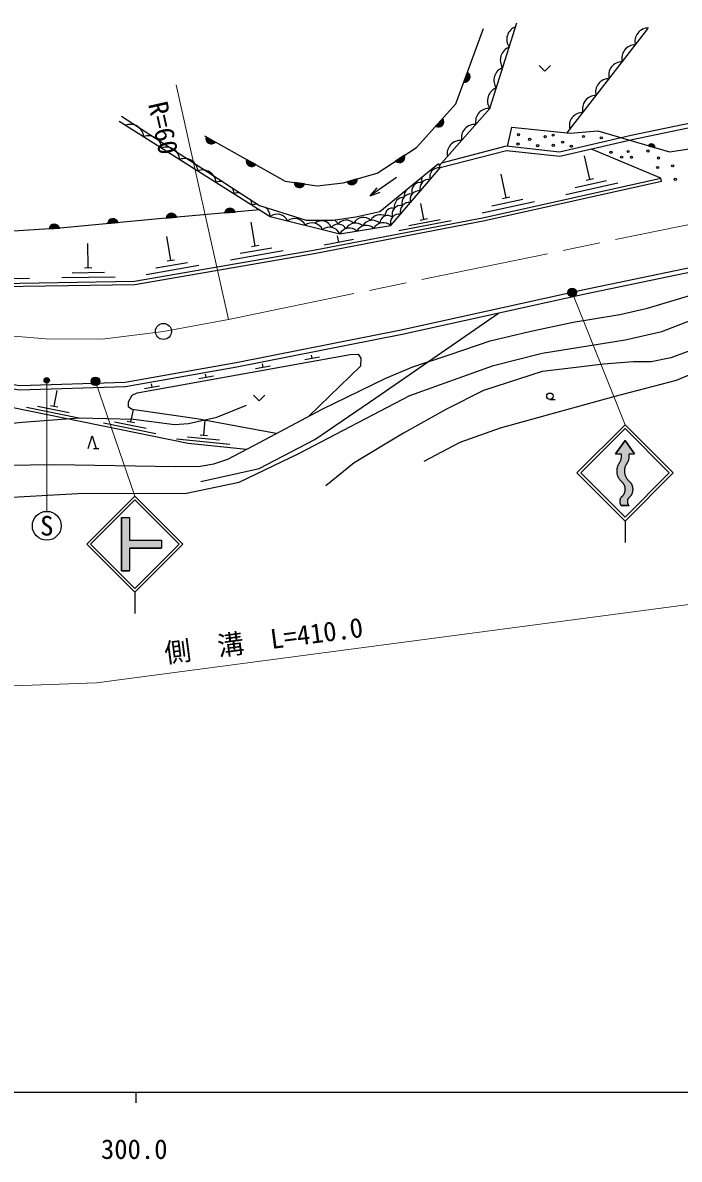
# Model space of a CAD drawing. Units: millimetres at full size, sheet at 1:1000; details may follow other scales. Extents: x 40000 to 680000, y 20000 to 380000.
# Drawn here: x 357406 to 418864, y 198715 to 305075 of the extents above; entities that cross this region are included whole.
import ezdxf
from ezdxf.enums import TextEntityAlignment as Align

# ---------------------------------------------------------------- set-up
doc = ezdxf.new("R2010")
doc.units = ezdxf.units.MM
doc.header["$LTSCALE"] = 1000
doc.linetypes.add('CHAIN', pattern=[18.5, 12, -1.5, 3.5, -1.5])
for name, color, linetype, lineweight in [('M-BGD', 7, 'Continuous', 25), ('M-BGD-EXST', 7, 'Continuous', 25), ('M-BMK', 2, 'CHAIN', 13), ('M-BMK-ROW', 30, 'Continuous', 25), ('M-BMK-SRVR', 3, 'Continuous', 25), ('M-STR-HTXT', 7, 'Continuous', 13), ('M-STR-STRC', 7, 'Continuous', 25), ('M-TTL-BAND', 7, 'Continuous', 25)]:
    doc.layers.add(name, color=color, linetype=linetype, lineweight=lineweight)
doc.styles.add('ＭＳ ゴシック', font='')
doc.styles.get('ＭＳ ゴシック').set_extended_font_data('MS Gothic')

msp = doc.modelspace()

# ---------------------------------------------------------------- hatches: boundary and pattern name
at = {"layer": 'M-BGD'}
for points in [[(399045, 300449, -0.82183), (398704, 299519)], [(396718, 296121, -0.82183), (396053, 295386)], [(375445, 293910, -0.82183), (374580, 294393)], [(415990, 293555), (416591, 293379, 0.84072)], [(393141, 292673, -0.82183), (392311, 292131)], [(379218, 291803, -0.82183), (378353, 292286)], [(388715, 290466, -0.82183), (387762, 290195)], [(383796, 289988, -0.82183), (382816, 290135)], [(370826, 286800, -0.82183), (371813, 286885)], [(376306, 287271, -0.82183), (377293, 287356)], [(359874, 285784, -0.82183), (360863, 285845)], [(365351, 286275, -0.82183), (366337, 286371)]]:
    msp.add_hatch(color=256, dxfattribs=at).paths.add_polyline_path(points)
at = {"layer": 'M-BGD-EXST'}
msp.add_hatch(color=256, dxfattribs=at).paths.add_polyline_path([(359868, 271727, -0.41421), (359768, 271388, -0.41421), (359429, 271488, -1)])
at = {"layer": 'M-STR-STRC'}
for points in [[(408505, 279611, -0.41421), (408627, 280164, -0.41421), (409180, 280041, -1)], [(363881, 271301, -0.41421), (364004, 271853, -0.41421), (364556, 271731, -1)], [(413757, 263094), (413756, 263145), (413758, 263197), (413762, 263248), (413768, 263299), (413776, 263349), (413786, 263400), (413798, 263449), (413812, 263499), (413828, 263548), (413845, 263596), (413865, 263643), (413886, 263690), (413909, 263735), (413934, 263780), (413961, 263824), (413972, 263840), (413997, 263880), (414022, 263920), (414044, 263961), (414065, 264003), (414084, 264046), (414102, 264089), (414118, 264133), (414132, 264178), (414144, 264223), (414155, 264269), (414164, 264315), (414171, 264361), (414176, 264408), (414179, 264455), (414180, 264501), (414180, 264548), (414178, 264595), (414174, 264642), (414168, 264688), (414160, 264735), (414159, 264740), (414659, 264740), (413784, 265990), (412909, 264740), (413409, 264740), (413417, 264694), (413423, 264647), (413427, 264601), (413430, 264554), (413431, 264507), (413429, 264460), (413426, 264413), (413421, 264367), (413415, 264320), (413406, 264274), (413396, 264228), (413383, 264183), (413370, 264138), (413354, 264094), (413337, 264051), (413317, 264008), (413297, 263966), (413274, 263924), (413250, 263884), (413225, 263845), (413222, 263840), (413194, 263797), (413169, 263753), (413145, 263707), (413123, 263661), (413102, 263614), (413084, 263566), (413068, 263517), (413053, 263468), (413040, 263419), (413030, 263369), (413021, 263318), (413014, 263267), (413010, 263216), (413007, 263165), (413006, 263114), (413008, 263062), (413011, 263011), (413016, 262960), (413024, 262909), (413033, 262859), (413044, 262809), (413058, 262760), (413073, 262711), (413090, 262662), (413109, 262615), (413130, 262568), (413152, 262522), (413177, 262477), (413203, 262433), (413231, 262390), (413260, 262348), (413292, 262307), (413324, 262268), (413359, 262230), (413395, 262193), (413409, 262179), (413439, 262155), (413467, 262130), (413495, 262104), (413521, 262077), (413547, 262049), (413571, 262021), (413594, 261991), (413616, 261960), (413637, 261928), (413656, 261896), (413674, 261863), (413691, 261829), (413707, 261795), (413721, 261760), (413734, 261724), (413745, 261688), (413755, 261652), (413764, 261615), (413771, 261578), (413776, 261540), (413780, 261503), (413783, 261465), (413784, 261427), (413784, 261390), (413782, 261352), (413779, 261314), (413774, 261277), (413768, 261239), (413760, 261202), (413751, 261166), (413740, 261129), (413729, 261094), (413715, 261058), (413700, 261024), (413684, 260989), (413667, 260956), (413648, 260923), (413628, 260891), (413607, 260860), (413584, 260829), (413561, 260800), (413536, 260771), (413510, 260744), (413483, 260717), (413455, 260692), (413426, 260668), (413409, 260654), (413395, 260633), (413381, 260612), (413368, 260590), (413356, 260567), (413345, 260544), (413335, 260521), (413325, 260497), (413317, 260473), (413310, 260449), (413303, 260424), (413298, 260399), (413293, 260374), (413290, 260349), (413287, 260323), (413286, 260298), (413286, 260272), (413286, 260247), (413288, 260221), (413290, 260196), (413294, 260171), (413298, 260146), (413304, 260121), (413310, 260096), (413317, 260072), (413326, 260048), (413335, 260024), (413345, 260001), (413357, 259978), (413369, 259955), (413382, 259933), (413395, 259912), (413409, 259892), (414159, 259892), (414145, 259912), (414132, 259932), (414119, 259952), (414107, 259974), (414096, 259995), (414086, 260017), (414077, 260040), (414068, 260063), (414061, 260086), (414054, 260109), (414049, 260133), (414044, 260156), (414040, 260180), (414038, 260204), (414036, 260229), (414035, 260253), (414035, 260277), (414036, 260301), (414038, 260326), (414041, 260350), (414045, 260374), (414049, 260397), (414055, 260421), (414062, 260444), (414069, 260467), (414078, 260490), (414087, 260513), (414097, 260535), (414108, 260556), (414120, 260577), (414133, 260598), (414147, 260618), (414160, 260636), (414189, 260660), (414218, 260686), (414246, 260713), (414273, 260740), (414298, 260769), (414323, 260799), (414346, 260830), (414368, 260861), (414389, 260894), (414409, 260927), (414427, 260961), (414444, 260995), (414459, 261031), (414473, 261067), (414486, 261103), (414497, 261140), (414507, 261177), (414515, 261215), (414522, 261253), (414527, 261291), (414531, 261329), (414533, 261368), (414534, 261406), (414534, 261445), (414531, 261483), (414528, 261521), (414522, 261560), (414516, 261598), (414507, 261635), (414498, 261673), (414487, 261709), (414474, 261746), (414460, 261782), (414445, 261817), (414428, 261852), (414410, 261886), (414390, 261919), (414369, 261952), (414347, 261983), (414324, 262014), (414300, 262044), (414274, 262073), (414248, 262100), (414220, 262127), (414191, 262153), (414161, 262177), (414158, 262180), (414122, 262216), (414087, 262253), (414054, 262292), (414022, 262332), (413992, 262374), (413963, 262416), (413937, 262460), (413911, 262505), (413888, 262550), (413867, 262597), (413847, 262644), (413829, 262692), (413813, 262741), (413799, 262790), (413787, 262840), (413777, 262890), (413769, 262941), (413763, 262992), (413759, 263043)], [(370398, 255909), (370398, 256659), (367398, 256659), (367398, 258784), (366648, 258784), (366648, 253784), (367398, 253784), (367398, 255909)]]:
    msp.add_hatch(color=256, dxfattribs=at).paths.add_polyline_path(points)

# ---------------------------------------------------------------- linework, layer by layer
at = {"layer": 'M-BGD'}
for p, q in [((408362, 294776), (415929, 304513)), ((399045, 300449), (398704, 299519)), ((396718, 296121), (396053, 295386)), ((375445, 293910), (374580, 294393)), ((415990, 293555), (416591, 293379)), ((393141, 292673), (392311, 292131)), ((410479, 290428), (409990, 292624)), ((417137, 290525), (410648, 293236)), ((379218, 291803), (378353, 292286)), ((396311, 291903), (396478, 291488)), ((388715, 290466), (387762, 290195)), ((392406, 290576), (389931, 288879)), ((402670, 288691), (402181, 290888)), ((410137, 290352), (410820, 290504)), ((417202, 290233), (417137, 290525)), ((383796, 289988), (382816, 290135)), ((389931, 288879), (390582, 289639)), ((408234, 289007), (413115, 290092)), ((409112, 289663), (412041, 290314)), ((389931, 288879), (390874, 289212)), ((400424, 287270), (405305, 288355)), ((401303, 287926), (404231, 288578)), ((402328, 288615), (403011, 288767)), ((376306, 287271), (377293, 287356)), ((394951, 286680), (394668, 288153)), ((365351, 286275), (366337, 286371)), ((370826, 286800), (371813, 286885)), ((379160, 284205), (378776, 286422)), ((392609, 285619), (397519, 286562)), ((393534, 286102), (396480, 286668)), ((394607, 286614), (395294, 286746)), ((359874, 285784), (360863, 285845)), ((371277, 282840), (370893, 285057)), ((386999, 284542), (386886, 285132)), ((363540, 282159), (363504, 284409)), ((377758, 283505), (380714, 284017)), ((378815, 284145), (379504, 284264)), ((385624, 284278), (388374, 284806)), ((376850, 282891), (381776, 283745)), ((363190, 282153), (363890, 282165)), ((368967, 281526), (373894, 282379)), ((369876, 282140), (372832, 282652)), ((370932, 282780), (371622, 282899)), ((353056, 281090), (358055, 281170)), ((361055, 281219), (366054, 281300)), ((362048, 281685), (365047, 281733)), ((383811, 273560), (385189, 273808)), ((384500, 273684), (384447, 273980)), ((379211, 272731), (380589, 272980)), ((379900, 272856), (379847, 273151)), ((369509, 270984), (369456, 271279)), ((373884, 271772), (375262, 272020)), ((374573, 271896), (374520, 272191)), ((360335, 269192), (360634, 270662)), ((368820, 270859), (370198, 271108)), ((357765, 269102), (362665, 268105)), ((358805, 269197), (361745, 268598)), ((359992, 269261), (360678, 269122)), ((406751, 269823), (407251, 269823)), ((367540, 267725), (367770, 268852)), ((364971, 267636), (369870, 266638)), ((366011, 267730), (368950, 267132)), ((367197, 267795), (367883, 267655)), ((374359, 266475), (374499, 267871)), ((371811, 266128), (376786, 265628)), ((372836, 266326), (375821, 266026)), ((374010, 266510), (374707, 266440)), ((364043, 265217), (364544, 265217))]:
    msp.add_line(p, q, dxfattribs=at)
for points in [[(374420, 294482), (381983, 290260), (384979, 289811), (387410, 290095), (390570, 290993), (394260, 293405), (397960, 297492), (400540, 304521)], [(396394, 291695), (401144, 297055), (403672, 305075)], [(313014, 301449), (329924, 289951), (338678, 285105), (349489, 281406), (355372, 280677), (367866, 280879), (384626, 283781), (400599, 286848), (417137, 290525)], [(379603, 287554), (370457, 286768), (360924, 285848), (355007, 285487), (346709, 286061), (334306, 292560), (321239, 300967), (320503, 301197)], [(405740, 301064), (406270, 300533), (406801, 301064)], [(567740, 281545), (546307, 284042), (538002, 285448), (535697, 286828), (527843, 287655), (525923, 288441), (518345, 289124), (516448, 290526), (510022, 291085), (509043, 291486), (495285, 293248), (493965, 293235), (485459, 294594), (473739, 297932), (473206, 299491), (451014, 298852), (439428, 297935), (437807, 298552), (426820, 295121), (426277, 296574), (414458, 294128), (407685, 292542), (402682, 293102), (396476, 291486)], [(567787, 281943), (546363, 284438), (538143, 285830), (535827, 287217), (527942, 288047), (526019, 288834), (518493, 289512), (516595, 290914), (510473, 291592), (509146, 291876), (495308, 293648), (493995, 293635), (485546, 294985), (474050, 298259), (473489, 299899), (450992, 299251), (439486, 298341), (437819, 298975), (427062, 295615), (426532, 297035), (414372, 294519), (407661, 292947), (402653, 293508), (396605, 291933)], [(510363, 280584), (496453, 282127), (477875, 284870), (473270, 285448), (466474, 286224), (462602, 286469), (448743, 286462), (439546, 285918), (430899, 284018), (410057, 279684), (392916, 275906), (377449, 272850), (367040, 271012), (357079, 270702), (347366, 272456), (341216, 274178), (337193, 275541), (332436, 278017), (328247, 280481), (324602, 282776), (320227, 285976), (316002, 289060), (307555, 291668), (287942, 298368)], [(510414, 280980), (496504, 282524), (477929, 285266), (473318, 285846), (466509, 286622), (462615, 286869), (448731, 286862), (439491, 286315), (430815, 284409), (409973, 280075), (392834, 276298), (377375, 273244), (366999, 271411), (357108, 271103), (347455, 272846), (341334, 274560), (337351, 275910), (332629, 278367), (328455, 280822), (324827, 283107), (320463, 286299), (316183, 289422), (307679, 292049), (288033, 298760)], [(366424, 295871), (380570, 286944), (387095, 285316), (391864, 286087), (396478, 291488)], [(366660, 296329), (379574, 287970), (383943, 286606), (386450, 286584), (388592, 286902), (390833, 287396), (396311, 291903), (396478, 291488)], [(402794, 293492), (403184, 295304), (408658, 294746), (411245, 294946), (417948, 292981), (421044, 293471)], [(355356, 280377), (367894, 280579), (384680, 283486), (400660, 286554), (417202, 290233)], [(515600, 273508), (504051, 273362), (498741, 273826), (492541, 274774), (486137, 276478), (480156, 277888), (475962, 278688), (470972, 279624), (464808, 280424), (461442, 280612), (454953, 280901), (448778, 280390), (441098, 279420), (434241, 277976), (428748, 276075), (425136, 274472), (422058, 273062), (418562, 271604), (412834, 270108), (406507, 268335), (402083, 267120), (398327, 265806), (394947, 264009)], [(348823, 263566), (360407, 263727), (371666, 263557), (374030, 263567), (375291, 263799), (376602, 264246), (379106, 265553), (385429, 268914), (391401, 271822), (393918, 272878), (397421, 274014), (401163, 275292), (404847, 276180), (408928, 277054), (413290, 277774), (415885, 278348), (420579, 279768)], [(331312, 265269), (334387, 265269), (339512, 263945), (343887, 262295), (348003, 260918), (351178, 260443), (354703, 260568), (362578, 261018), (372741, 261042), (377665, 262069), (383250, 264747), (393636, 270193), (401472, 272998), (406020, 274141), (413812, 275401), (417226, 276189), (424487, 278995)], [(421372, 274917), (418063, 273701), (416240, 273338), (414535, 273332), (411756, 273125), (408434, 272710), (406039, 272422), (400528, 270669), (397069, 268920), (393038, 266681), (388422, 263887), (385771, 261732)], [(381126, 266626), (373714, 268018), (367662, 268867), (367318, 269097), (367297, 269595), (367663, 270236), (368121, 270429), (388058, 274021), (388816, 274051), (389061, 273680), (389025, 272944), (384187, 268254)], [(379007, 270235), (379537, 269704), (380067, 270235)], [(341754, 269913), (344386, 267792), (346222, 266844), (347290, 266708), (349240, 266898), (357345, 267684), (362718, 268098), (367774, 267991), (371629, 267471), (372914, 267562), (375591, 268159), (378368, 269293)], [(356347, 269085), (372885, 265718), (378367, 265167)], [(363518, 265217), (363906, 266405), (364294, 265217)]]:
    msp.add_lwpolyline(points, dxfattribs=at)
for centre, radius in [((403807, 294599), 100), ((407062, 294558), 100), ((403772, 293724), 100), ((404856, 294159), 100), ((405607, 293571), 100), ((406312, 294410), 100), ((407081, 293599), 100), ((407947, 293904), 100), ((408755, 293516), 100), ((409905, 294426), 100), ((411567, 294303), 100), ((412478, 292953), 100), ((413470, 292494), 100), ((414081, 293018), 100), ((414390, 292486), 100), ((415929, 293068), 100), ((416917, 292415), 100), ((416836, 291526), 100), ((418251, 291688), 100), ((418494, 290424), 100), ((406751, 270123), 300)]:
    msp.add_circle(centre, radius, dxfattribs=at)
for centre, radius, start, end in [((403963, 303506), 1250, 109.38045, 215.64065), ((415960, 303331), 1250, 89.02045, 195.28065), ((403362, 301598), 1250, 109.38045, 215.64065), ((414733, 301751), 1250, 89.02045, 195.28065), ((413505, 300172), 1250, 89.02045, 195.28065), ((398783, 300018), 505, 261.01399, 58.67218), ((402761, 299691), 1250, 109.38045, 215.64065), ((402160, 297783), 1250, 109.38045, 215.64065), ((412278, 298593), 1250, 89.02045, 195.28065), ((411051, 297014), 1250, 89.02045, 195.28065), ((401042, 295809), 1250, 85.31916, 191.57936), ((396313, 295819), 505, 239.02101, 36.6792), ((409824, 295434), 1250, 89.02045, 195.28065), ((367484, 294315), 1250, 4.61778, 110.87798), ((399716, 294312), 1250, 85.31916, 191.57936), ((369176, 293247), 1250, 4.61778, 110.87798), ((375060, 294237), 505, 162.00174, 319.65993), ((398389, 292815), 1250, 85.31916, 191.57936), ((416275, 293415), 318, 353.55185, 153.76959), ((370867, 292180), 1250, 4.61778, 110.87798), ((392673, 292484), 505, 224.34251, 22.0007), ((372558, 291113), 1250, 4.61778, 110.87798), ((378833, 292130), 505, 162.00174, 319.65993), ((396344, 290668), 831, 80.72223, 198.26605), ((374250, 290046), 1250, 4.61778, 110.87798), ((388211, 290424), 505, 207.03804, 4.69623), ((395421, 289588), 831, 80.72223, 198.26605), ((395578, 290388), 831, 161.4083, 198.26605), ((395578, 290388), 831, 80.72223, 97.47898), ((375941, 288978), 1250, 82.66193, 110.87798), ((375941, 288978), 1250, 4.61778, 31.51099), ((383321, 290158), 505, 182.64376, 340.30195), ((394363, 288754), 1262, 148.30293, 179.41766), ((394498, 288508), 831, 80.72223, 198.26605), ((394656, 289307), 831, 80.72223, 198.26605), ((394363, 288754), 1262, 97.13076, 110.58435), ((377633, 287911), 1250, 85.01316, 110.87798), ((377633, 287911), 1250, 4.61778, 29.15977), ((393157, 287785), 983, 93.23034, 185.75792), ((393576, 287427), 831, 80.72223, 198.26605), ((393733, 288227), 831, 80.72223, 198.26605), ((371328, 286745), 505, 16.08467, 173.74286), ((376808, 287216), 505, 16.08467, 173.74286), ((379324, 286844), 1250, 87.1949, 110.87798), ((379324, 286844), 1250, 4.61778, 49.56076), ((391966, 287100), 624, 70.07856, 189.61794), ((392653, 286347), 831, 80.72223, 198.26605), ((392810, 287147), 831, 80.72223, 198.26605), ((360374, 285717), 505, 14.66366, 172.32185), ((365854, 286226), 505, 16.68151, 174.3397), ((381220, 286078), 1083, 25.09211, 126.8836), ((382851, 285671), 1083, 25.09211, 126.8836), ((384482, 285264), 1083, 25.09211, 126.8836), ((385374, 285551), 990, 22.22607, 129.49481), ((386168, 285886), 834, 122.38967, 131.49763), ((386931, 285384), 839, 29.57514, 139.80144), ((386168, 285886), 834, 23.80501, 59.50466), ((387694, 285590), 1010, 46.34994, 141.27265), ((388553, 285324), 1010, 46.34994, 152.01297), ((389284, 285847), 1010, 46.34994, 152.01297), ((389577, 285099), 1010, 46.34994, 152.01297), ((390142, 285581), 1010, 46.34994, 152.01297), ((390873, 286104), 1010, 61.85742, 152.01297), ((391167, 285356), 1010, 46.34994, 152.01297), ((391581, 286291), 741, 53.52304, 178.36507), ((386114, 284857), 1083, 25.09211, 126.8836), ((387987, 284842), 1010, 46.34994, 152.01297)]:
    msp.add_arc(centre, radius, start, end, dxfattribs=at)
at = {"layer": 'M-BGD-EXST'}
for centre, radius in [((359649, 271608), 250), ((359658, 257999), 1350)]:
    msp.add_circle(centre, radius, dxfattribs=at)
at = {"layer": 'M-BMK'}
msp.add_lwpolyline([(291532, 304152), (296658, 302850), (302543, 300797), (306731, 298792), (311014, 296208), (330426, 284679), (334752, 281976), (340329, 279477), (345619, 277747), (350844, 276498), (356564, 275728), (359569, 275497), (364858, 275471), (370579, 276187), (376657, 277296), (432039, 288731), (437633, 289574), (443064, 290278), (449316, 290777), (455848, 290953), (463069, 290865), (468649, 290556), (476878, 289527), (567383, 276311)], dxfattribs=at)
at = {"layer": 'M-BMK-ROW'}
msp.add_lwpolyline([(374086, 262133), (379526, 263347), (384738, 266078), (390445, 269983), (401928, 277892)], dxfattribs=at)
at = {"layer": 'M-BMK-SRVR'}
msp.add_circle((370579, 276187), 750, dxfattribs=at)
at = {"layer": 'M-STR-HTXT'}
for p, q in [((376657, 277296), (371778, 299273)), ((408842, 279826), (413785, 267441)), ((359649, 271608), (359657, 259349)), ((364219, 271516), (367899, 260784))]:
    msp.add_line(p, q, dxfattribs=at)
msp.add_lwpolyline([(564652, 240230), (471965, 253098), (461704, 254491), (454896, 254601), (444270, 253882), (364300, 243313), (354791, 242972), (344485, 243560), (335608, 245004), (294959, 265178), (289397, 267163), (279933, 267901), (265186, 268034), (234968, 265048), (175582, 256587)], dxfattribs=at)
at = {"layer": 'M-STR-STRC'}
for p, q in [((409285, 262941), (413785, 267441)), ((409638, 262941), (413785, 267088)), ((418285, 262941), (413785, 267441)), ((417932, 262941), (413785, 267088)), ((412909, 264740), (413784, 265990)), ((413784, 265990), (414659, 264740)), ((412909, 264740), (413409, 264740)), ((414159, 264740), (414659, 264740)), ((409285, 262941), (413785, 258441)), ((409638, 262941), (413785, 258794)), ((413785, 258794), (417932, 262941)), ((413785, 258441), (418285, 262941)), ((363399, 256284), (367899, 260784)), ((372399, 256284), (367899, 260784)), ((363753, 256284), (367899, 260431)), ((372046, 256284), (367899, 260431)), ((414159, 259892), (413409, 259892)), ((366648, 258784), (366648, 253784)), ((366648, 258784), (367398, 258784)), ((367398, 258784), (367398, 256659)), ((413785, 258441), (413785, 256441)), ((367398, 256659), (370398, 256659)), ((363399, 256284), (367899, 251784)), ((363753, 256284), (367899, 252137)), ((367398, 255909), (370398, 255909)), ((367398, 255909), (367398, 253784)), ((367899, 252137), (372046, 256284)), ((367899, 251784), (372399, 256284)), ((366648, 253784), (367398, 253784)), ((367899, 251784), (367899, 249784))]:
    msp.add_line(p, q, dxfattribs=at)
for points in [[(413784, 265990), (412909, 264740), (413409, 264740), (413417, 264694), (413423, 264647), (413427, 264601), (413430, 264554), (413431, 264507), (413429, 264460), (413426, 264413), (413421, 264367), (413415, 264320), (413406, 264274), (413396, 264228), (413383, 264183), (413370, 264138), (413354, 264094), (413337, 264051), (413317, 264008), (413297, 263966), (413274, 263924), (413250, 263884), (413225, 263845), (413222, 263840), (413194, 263797), (413169, 263753), (413145, 263707), (413123, 263661), (413102, 263614), (413084, 263566), (413068, 263517), (413053, 263468), (413040, 263419), (413030, 263369), (413021, 263318), (413014, 263267), (413010, 263216), (413007, 263165), (413006, 263114), (413008, 263062), (413011, 263011), (413016, 262960), (413024, 262909), (413033, 262859), (413044, 262809), (413058, 262760), (413073, 262711), (413090, 262662), (413109, 262615), (413130, 262568), (413152, 262522), (413177, 262477), (413203, 262433), (413231, 262390), (413260, 262348), (413292, 262307), (413324, 262268), (413359, 262230), (413395, 262193), (413409, 262179), (413439, 262155), (413467, 262130), (413495, 262104), (413521, 262077), (413547, 262049), (413571, 262021), (413594, 261991), (413616, 261960), (413637, 261928), (413656, 261896), (413674, 261863), (413691, 261829), (413707, 261795), (413721, 261760), (413734, 261724), (413745, 261688), (413755, 261652), (413764, 261615), (413771, 261578), (413776, 261540), (413780, 261503), (413783, 261465), (413784, 261427), (413784, 261390), (413782, 261352), (413779, 261314), (413774, 261277), (413768, 261239), (413760, 261202), (413751, 261166), (413740, 261129), (413729, 261094), (413715, 261058), (413700, 261024), (413684, 260989), (413667, 260956), (413648, 260923), (413628, 260891), (413607, 260860), (413584, 260829), (413561, 260800), (413536, 260771), (413510, 260744), (413483, 260717), (413455, 260692), (413426, 260668), (413409, 260654), (413395, 260633), (413381, 260612), (413368, 260590), (413356, 260567), (413345, 260544), (413335, 260521), (413325, 260497), (413317, 260473), (413310, 260449), (413303, 260424), (413298, 260399), (413293, 260374), (413290, 260349), (413287, 260323), (413286, 260298), (413286, 260272), (413286, 260247), (413288, 260221), (413290, 260196), (413294, 260171), (413298, 260146), (413304, 260121), (413310, 260096), (413317, 260072), (413326, 260048), (413335, 260024), (413345, 260001), (413357, 259978), (413369, 259955), (413382, 259933), (413395, 259912), (413409, 259892), (414159, 259892), (414145, 259912), (414132, 259932), (414119, 259952), (414107, 259974), (414096, 259995), (414086, 260017), (414077, 260040), (414068, 260063), (414061, 260086), (414054, 260109), (414049, 260133), (414044, 260156), (414040, 260180), (414038, 260204), (414036, 260229), (414035, 260253), (414035, 260277), (414036, 260301), (414038, 260326), (414041, 260350), (414045, 260374), (414049, 260397), (414055, 260421), (414062, 260444), (414069, 260467), (414078, 260490), (414087, 260513), (414097, 260535), (414108, 260556), (414120, 260577), (414133, 260598), (414147, 260618), (414160, 260636), (414189, 260660), (414218, 260686), (414246, 260713), (414273, 260740), (414298, 260769), (414323, 260799), (414346, 260830), (414368, 260861), (414389, 260894), (414409, 260927), (414427, 260961), (414444, 260995), (414459, 261031), (414473, 261067), (414486, 261103), (414497, 261140), (414507, 261177), (414515, 261215), (414522, 261253), (414527, 261291), (414531, 261329), (414533, 261368), (414534, 261406), (414534, 261445), (414531, 261483), (414528, 261521), (414522, 261560), (414516, 261598), (414507, 261635), (414498, 261673), (414487, 261709), (414474, 261746), (414460, 261782), (414445, 261817), (414428, 261852), (414410, 261886), (414390, 261919), (414369, 261952), (414347, 261983), (414324, 262014), (414300, 262044), (414274, 262073), (414248, 262100), (414220, 262127), (414191, 262153), (414161, 262177), (414158, 262180), (414122, 262216), (414087, 262253), (414054, 262292), (414022, 262332), (413992, 262374), (413963, 262416), (413937, 262460), (413911, 262505), (413888, 262550), (413867, 262597), (413847, 262644), (413829, 262692), (413813, 262741), (413799, 262790), (413787, 262840), (413777, 262890), (413769, 262941), (413763, 262992), (413759, 263043), (413757, 263094), (413756, 263145), (413758, 263197), (413762, 263248), (413768, 263299), (413776, 263349), (413786, 263400), (413798, 263449), (413812, 263499), (413828, 263548), (413845, 263596), (413865, 263643), (413886, 263690), (413909, 263735), (413934, 263780), (413961, 263824), (413972, 263840), (413997, 263880), (414022, 263920), (414044, 263961), (414065, 264003), (414084, 264046), (414102, 264089), (414118, 264133), (414132, 264178), (414144, 264223), (414155, 264269), (414164, 264315), (414171, 264361), (414176, 264408), (414179, 264455), (414180, 264501), (414180, 264548), (414178, 264595), (414174, 264642), (414168, 264688), (414160, 264735), (414159, 264740), (414659, 264740)], [(366648, 258784), (367398, 258784), (367398, 256659), (370398, 256659), (370398, 255909), (367398, 255909), (367398, 253784), (366648, 253784)]]:
    msp.add_lwpolyline(points, close=True, dxfattribs=at)
for centre in [(408842, 279826), (364219, 271516)]:
    msp.add_circle(centre, 400, dxfattribs=at)
at = {"layer": 'M-TTL-BAND'}
for p, q in [((40000, 205000), (579000, 205000)), ((368000, 205000), (368000, 204000))]:
    msp.add_line(p, q, dxfattribs=at)

# ---------------------------------------------------------------- texts
at = {"layer": 'M-BGD-EXST', "style": 'ＭＳ ゴシック'}
msp.add_text('S', height=1833, dxfattribs=at).set_placement((359658, 257999), align=Align.MIDDLE_CENTER)
at = {"layer": 'M-STR-HTXT', "style": 'ＭＳ ゴシック'}
for s, rotation, p in [('R=60', 282.515, (369139, 294914)), ('側\u3000溝\u3000L=410.0', 7.529, (380147, 245839))]:
    msp.add_text(s, height=1833, rotation=rotation, dxfattribs=at).set_placement(p, align=Align.BOTTOM_CENTER)
at = {"layer": 'M-TTL-BAND', "style": 'ＭＳ ゴシック'}
msp.add_text('300.0', height=1833, dxfattribs=at).set_placement((367844, 198195), align=Align.BOTTOM_CENTER)

doc.saveas('drawing.dxf')
